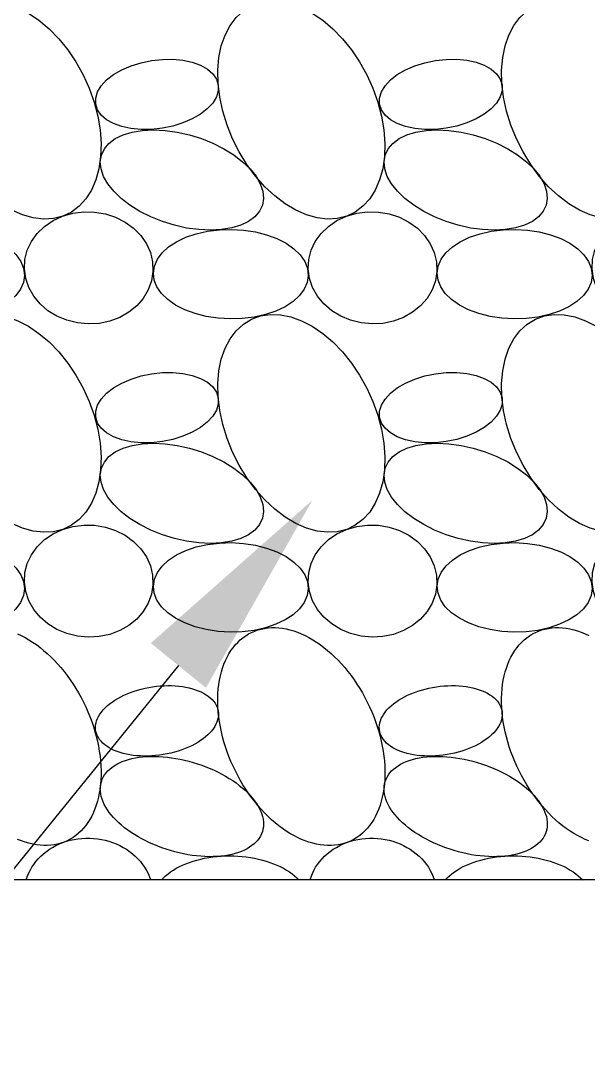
# Model space of a CAD drawing. Extents: x 10 to 698, y 9 to 300.
# Drawn here: x 667.778 to 669.776, y 136.165 to 139.807 of the extents above; entities that cross this region are included whole.
import ezdxf

# ---------------------------------------------------------------- set-up
doc = ezdxf.new("R2010")
doc.units = 0
doc.header["$LTSCALE"] = 0.5
doc.header["$MEASUREMENT"] = 0
doc.layers.get('0').update_dxf_attribs({"linetype": 'CONTINUOUS'})
for name, color, linetype in [('A-ANNO-NOTE', 7, 'CONTINUOUS'), ('A-DETL-MCUT', 2, 'CONTINUOUS'), ('A-DETL-PATT', 8, 'CONTINUOUS')]:
    doc.layers.add(name, color=color, linetype=linetype)

# ---------------------------------------------------------------- blocks, each defined once
blk = doc.blocks.new('BATT-01')
at = {"flags": 128}
for points in [[(-0.06648, 0.06741), (-0.07044, 0.06884), (-0.07469, 0.06949), (-0.07917, 0.06935), (-0.0838, 0.06843), (-0.0885, 0.06674), (-0.09321, 0.0643), (-0.09783, 0.06116), (-0.1023, 0.05738), (-0.10654, 0.053), (-0.11048, 0.04811), (-0.11406, 0.04278), (-0.11721, 0.0371), (-0.1199, 0.03117), (-0.12206, 0.02508), (-0.12368, 0.01893), (-0.12471, 0.01282), (-0.12515, 0.00685), (-0.12498, 0.00113), (-0.12421, -0.00426), (-0.12285, -0.00922), (-0.12093, -0.01368), (-0.11847, -0.01756), (-0.11552, -0.0208), (-0.11213, -0.02335), (-0.10834, -0.02515), (-0.10422, -0.0262), (-0.09985, -0.02645), (-0.09529, -0.02592), (-0.09061, -0.02461), (-0.0859, -0.02254), (-0.08122, -0.01975), (-0.07667, -0.01628), (-0.07231, -0.01219), (-0.06821, -0.00755), (-0.06444, -0.00243), (-0.06107, 0.00309), (-0.05814, 0.0089), (-0.05571, 0.01493), (-0.05382, 0.02106), (-0.05249, 0.0272), (-0.05176, 0.03325), (-0.05162, 0.03911), (-0.05209, 0.04467), (-0.05315, 0.04986), (-0.0548, 0.05458), (-0.05699, 0.05876), (-0.0597, 0.06233), (-0.06288, 0.06523)], [(-0.0518, 0.0327), (-0.0518, 0.03004), (-0.05098, 0.02734), (-0.04936, 0.02466), (-0.047, 0.02211), (-0.04397, 0.01974), (-0.04036, 0.01764), (-0.03627, 0.01587), (-0.03184, 0.01448), (-0.0272, 0.01352), (-0.02248, 0.01301), (-0.01783, 0.01297), (-0.0134, 0.0134), (-0.00932, 0.01429), (-0.00571, 0.0156), (-0.00268, 0.01731), (-0.00032, 0.01936), (0.00129, 0.02168), (0.00211, 0.02421), (0.00211, 0.02687), (0.00129, 0.02958), (-0.00032, 0.03225), (-0.00268, 0.03481), (-0.00571, 0.03717), (-0.00933, 0.03927), (-0.01341, 0.04104), (-0.01785, 0.04243), (-0.02249, 0.04339), (-0.02721, 0.0439), (-0.03185, 0.04395), (-0.03628, 0.04352), (-0.04037, 0.04263), (-0.04398, 0.04131), (-0.04701, 0.0396), (-0.04937, 0.03756), (-0.05098, 0.03523)], [(-0.07123, -0.0203), (-0.06995, -0.02303), (-0.0679, -0.02545), (-0.06514, -0.02751), (-0.06172, -0.02917), (-0.05772, -0.03038), (-0.05324, -0.03112), (-0.04836, -0.03137), (-0.0432, -0.03112), (-0.03788, -0.03039), (-0.03252, -0.02919), (-0.02722, -0.02754), (-0.02212, -0.02548), (-0.01732, -0.02307), (-0.01294, -0.02034), (-0.00907, -0.01737), (-0.00579, -0.01421), (-0.00319, -0.01095), (-0.00131, -0.00765), (-0.00021, -0.00438), (0.0001, -0.00123), (-0.00039, 0.00175), (-0.00167, 0.00448), (-0.00372, 0.0069), (-0.00648, 0.00897), (-0.0099, 0.01062), (-0.0139, 0.01183), (-0.01839, 0.01257), (-0.02326, 0.01282), (-0.02842, 0.01257), (-0.03374, 0.01184), (-0.03911, 0.01064), (-0.0444, 0.00899), (-0.0495, 0.00694), (-0.0543, 0.00452), (-0.05868, 0.00179), (-0.06255, -0.00118), (-0.06583, -0.00433), (-0.06843, -0.0076), (-0.07031, -0.0109), (-0.07141, -0.01417), (-0.07172, -0.01732)], [(-0.14801, -0.04955), (-0.14737, -0.05369), (-0.14593, -0.05767), (-0.14373, -0.06137), (-0.14085, -0.06468), (-0.13736, -0.06751), (-0.13336, -0.06978), (-0.12897, -0.07142), (-0.12431, -0.07238), (-0.11952, -0.07264), (-0.11473, -0.07219), (-0.11009, -0.07104), (-0.10573, -0.06923), (-0.10177, -0.0668), (-0.09833, -0.06383), (-0.0955, -0.06041), (-0.09337, -0.05662), (-0.09199, -0.05259), (-0.09142, -0.04842), (-0.09166, -0.04423), (-0.0927, -0.04016), (-0.09453, -0.03631), (-0.09708, -0.03279), (-0.10028, -0.0297), (-0.10403, -0.02715), (-0.10825, -0.02519), (-0.11279, -0.02388), (-0.11753, -0.02327), (-0.12233, -0.02336), (-0.12706, -0.02417), (-0.13158, -0.02565), (-0.13576, -0.02778), (-0.13947, -0.03049), (-0.14262, -0.0337), (-0.14511, -0.03732), (-0.14687, -0.04124), (-0.14784, -0.04536)], [(-0.09144, -0.05124), (-0.09098, -0.05432), (-0.08968, -0.05731), (-0.0876, -0.06014), (-0.08476, -0.06274), (-0.08125, -0.06504), (-0.07715, -0.06699), (-0.07257, -0.06854), (-0.06761, -0.06965), (-0.06239, -0.0703), (-0.05705, -0.07046), (-0.05172, -0.07014), (-0.04653, -0.06934), (-0.0416, -0.06809), (-0.03707, -0.0664), (-0.03303, -0.06433), (-0.02959, -0.06193), (-0.02683, -0.05925), (-0.02482, -0.05636), (-0.02362, -0.05333), (-0.02324, -0.05024), (-0.02371, -0.04716), (-0.025, -0.04416), (-0.02709, -0.04134), (-0.02993, -0.03874), (-0.03344, -0.03643), (-0.03753, -0.03448), (-0.04212, -0.03293), (-0.04708, -0.03182), (-0.0523, -0.03118), (-0.05763, -0.03101), (-0.06296, -0.03133), (-0.06816, -0.03213), (-0.07308, -0.03339), (-0.07762, -0.03507), (-0.08166, -0.03714), (-0.0851, -0.03955), (-0.08786, -0.04223), (-0.08986, -0.04512), (-0.09107, -0.04815)]]:
    blk.add_lwpolyline(points, close=True, dxfattribs=at)

msp = doc.modelspace()

# ---------------------------------------------------------------- linework, layer by layer
at = {"layer": 'A-ANNO-NOTE', "flags": 128}
msp.add_lwpolyline([(668.33288967, 137.5348336), (665.66220522, 134.23823173), (663.64002905, 134.23823173)], dxfattribs=at)
at = {"layer": 'A-ANNO-NOTE', "linetype": 'Continuous', "extrusion": (0, 0, -1)}
msp.add_solid([(-668.23576298, 137.61351909), (-668.80500261, 138.11759373), (-668.43001636, 137.45614811)], dxfattribs=at)
at = {"layer": 'A-DETL-MCUT'}
msp.add_line((672.13587003, 136.77896613), (665.88587003, 136.77896613), dxfattribs=at)
at = {"layer": 'A-DETL-PATT', "extrusion": (0, 0, -1), "flags": 128}
for points in [[(-667.76633356, 137.64641263), (-667.77972639, 137.64022374), (-667.79309165, 137.63329716), (-667.80640163, 137.62564724), (-667.81962875, 137.61728985), (-667.83274559, 137.6082423), (-667.84572497, 137.59852335), (-667.85853998, 137.58815314), (-667.87116407, 137.57715317), (-667.88357106, 137.56554623), (-667.89573524, 137.55335637), (-667.90763141, 137.54060888), (-667.9192349, 137.52733016), (-667.93052166, 137.51354774), (-667.9414683, 137.49929019), (-667.95205213, 137.48458705), (-667.96225122, 137.46946881), (-667.97204442, 137.45396679), (-667.98141144, 137.43811312), (-667.99033286, 137.42194068), (-667.9987902, 137.40548296), (-668.00676592, 137.3887741), (-668.01424349, 137.37184871), (-668.02120741, 137.35474188), (-668.02764325, 137.33748906), (-668.03353768, 137.32012602), (-668.03887847, 137.30268874), (-668.04365455, 137.28521337), (-668.04785602, 137.26773611), (-668.05147419, 137.25029321), (-668.05450154, 137.23292081), (-668.0569318, 137.21565491), (-668.05875994, 137.19853131), (-668.05998216, 137.18158549), (-668.06059594, 137.16485258), (-668.0606, 137.14836726), (-668.05999433, 137.1321637), (-668.05878019, 137.11627548), (-668.0569601, 137.10073553), (-668.05453782, 137.08557607), (-668.05151838, 137.07082851), (-668.04790803, 137.05652341), (-668.04371426, 137.04269044), (-668.03894577, 137.02935825), (-668.03361243, 137.01655449), (-668.02772529, 137.00430568), (-668.02129657, 136.99263723), (-668.01433958, 136.9815733), (-668.00686875, 136.97113684), (-667.99889956, 136.96134948), (-667.99044852, 136.95223149), (-667.98153315, 136.94380179), (-667.97217194, 136.93607783), (-667.96238428, 136.92907564), (-667.95219046, 136.92280972), (-667.9416116, 136.91729306), (-667.93066964, 136.91253709), (-667.91938726, 136.90855168), (-667.90778783, 136.90534508), (-667.8958954, 136.90292394), (-667.88373462, 136.90129327), (-667.87133069, 136.90045646), (-667.85870933, 136.90041524), (-667.84589668, 136.9011697), (-667.83291932, 136.90271827), (-667.81980413, 136.90505774), (-667.80657829, 136.90818327), (-667.79326923, 136.91208837), (-667.77990453, 136.91676495), (-667.76651189, 136.92220333)], [(-669.7787807, 136.91676495), (-669.76538805, 136.92220333), (-669.75199522, 136.92839222), (-669.73862996, 136.9353188), (-669.72531998, 136.94296871), (-669.71209286, 136.95132611), (-669.69897602, 136.96037365), (-669.68599664, 136.9700926), (-669.67318163, 136.98046281), (-669.66055755, 136.99146279), (-669.64815056, 137.00306973), (-669.63598637, 137.01525958), (-669.62409021, 137.02800708), (-669.61248672, 137.0412858), (-669.60119996, 137.05506822), (-669.59025332, 137.06932577), (-669.57966949, 137.08402891), (-669.5694704, 137.09914715), (-669.5596772, 137.11464917), (-669.55031018, 137.13050283), (-669.54138875, 137.14667528), (-669.53293142, 137.16313299), (-669.5249557, 137.17984186), (-669.51747813, 137.19676725), (-669.51051421, 137.21387408), (-669.50407836, 137.23112689), (-669.49818394, 137.24848993), (-669.49284315, 137.26592721), (-669.48806707, 137.28340259), (-669.48386559, 137.30087984), (-669.48024743, 137.31832275), (-669.47722008, 137.33569515), (-669.47478982, 137.35296105), (-669.47296168, 137.37008465), (-669.47173945, 137.38703047), (-669.47112568, 137.40376338), (-669.47112162, 137.4202487), (-669.47172728, 137.43645226), (-669.47294142, 137.45234048), (-669.47476152, 137.46788043), (-669.4771838, 137.48303989), (-669.48020324, 137.49778745), (-669.48381359, 137.51209255), (-669.48800735, 137.52592552), (-669.49277585, 137.53925771), (-669.49810919, 137.55206147), (-669.50399632, 137.56431027), (-669.51042504, 137.57597873), (-669.51738203, 137.58704265), (-669.52485286, 137.59747911), (-669.53282206, 137.60726648), (-669.5412731, 137.61638446), (-669.55018846, 137.62481417), (-669.55954968, 137.63253812), (-669.56933734, 137.63954032), (-669.57953116, 137.64580624), (-669.59011001, 137.6513229), (-669.60105197, 137.65607886), (-669.61233436, 137.66006428), (-669.62393379, 137.66327088), (-669.63582622, 137.66569202), (-669.647987, 137.66732269), (-669.66039093, 137.6681595), (-669.67301229, 137.66820072), (-669.68582493, 137.66744626), (-669.6988023, 137.66589769), (-669.71191749, 137.66355822), (-669.72514332, 137.66043269), (-669.73845238, 137.65652759), (-669.75181708, 137.651851), (-669.76520973, 137.64641263), (-669.77860256, 137.64022374)], [(-667.79719919, 136.77896613), (-667.80092441, 136.79054088), (-667.80545601, 136.80188457), (-667.81077709, 136.8129549), (-667.81686781, 136.82371058), (-667.82370547, 136.83411153), (-667.83126456, 136.84411895), (-667.8395169, 136.85369552), (-667.84843172, 136.86280555), (-667.85797578, 136.87141506), (-667.86811349, 136.87949194), (-667.87880705, 136.88700609), (-667.89001659, 136.89392947), (-667.9017003, 136.90023629), (-667.91381463, 136.90590302), (-667.92631439, 136.91090852), (-667.93915299, 136.91523415), (-667.95228255, 136.91886376), (-667.96565412, 136.92178382), (-667.97921783, 136.92398345), (-667.9929231, 136.92545444), (-668.00671885, 136.92619131), (-668.02055361, 136.92619131), (-668.03437582, 136.92545444), (-668.04813392, 136.92398345), (-668.06177662, 136.92178382), (-668.07525304, 136.91886376), (-668.08851294, 136.91523415), (-668.10150688, 136.91090852), (-668.1141864, 136.90590302), (-668.12650422, 136.90023629), (-668.13841442, 136.89392947), (-668.14987258, 136.88700609), (-668.16083598, 136.87949194), (-668.17126373, 136.87141506), (-668.18111697, 136.86280555), (-668.19035894, 136.85369552), (-668.19895518, 136.84411895), (-668.20687365, 136.83411153), (-668.21408481, 136.82371058), (-668.22056178, 136.8129549), (-668.22628041, 136.80188457), (-668.23121936, 136.79054088), (-668.23536024, 136.77896613)], [(-668.79663728, 136.77896613), (-668.80036249, 136.79054088), (-668.80489409, 136.80188457), (-668.81021517, 136.8129549), (-668.81630589, 136.82371058), (-668.82314355, 136.83411153), (-668.83070264, 136.84411895), (-668.83895498, 136.85369552), (-668.84786981, 136.86280555), (-668.85741387, 136.87141506), (-668.86755158, 136.87949194), (-668.87824514, 136.88700609), (-668.88945467, 136.89392947), (-668.90113838, 136.90023629), (-668.91325271, 136.90590302), (-668.92575248, 136.91090852), (-668.93859108, 136.91523415), (-668.95172064, 136.91886376), (-668.9650922, 136.92178382), (-668.97865591, 136.92398345), (-668.99236119, 136.92545444), (-669.00615693, 136.92619131), (-669.0199917, 136.92619131), (-669.0338139, 136.92545444), (-669.047572, 136.92398345), (-669.0612147, 136.92178382), (-669.07469113, 136.91886376), (-669.08795103, 136.91523415), (-669.10094496, 136.91090852), (-669.11362448, 136.90590302), (-669.12594231, 136.90023629), (-669.1378525, 136.89392947), (-669.14931066, 136.88700609), (-669.16027406, 136.87949194), (-669.17070182, 136.87141506), (-669.18055505, 136.86280555), (-669.18979702, 136.85369552), (-669.19839327, 136.84411895), (-669.20631173, 136.83411153), (-669.21352289, 136.82371058), (-669.21999986, 136.8129549), (-669.22571849, 136.80188457), (-669.23065745, 136.79054088), (-669.23479832, 136.77896613)], [(-668.27342521, 136.77896613), (-668.28042781, 136.78649714), (-668.28813642, 136.79378896), (-668.2965281, 136.80081988), (-668.30557786, 136.80756896), (-668.31525877, 136.81401613), (-668.32554199, 136.82014218), (-668.33639692, 136.82592888), (-668.34779124, 136.83135899), (-668.35969102, 136.83641635), (-668.37206085, 136.84108591), (-668.38486388, 136.84535377), (-668.39806202, 136.84920721), (-668.41161595, 136.85263476), (-668.42548534, 136.85562623), (-668.43962889, 136.8581727), (-668.4540045, 136.8602666), (-668.46856936, 136.86190168), (-668.48328012, 136.86307309), (-668.49809297, 136.86377733), (-668.51296383, 136.86401232), (-668.52784841, 136.86377733), (-668.54270241, 136.86307309), (-668.5574816, 136.86190168), (-668.57214198, 136.8602666), (-668.5866399, 136.8581727), (-668.60093222, 136.85562623), (-668.61497636, 136.85263476), (-668.62873053, 136.84920721), (-668.64215377, 136.84535377), (-668.65520613, 136.84108591), (-668.66784874, 136.83641635), (-668.68004397, 136.83135899), (-668.6917555, 136.82592888), (-668.70294848, 136.82014218), (-668.71358958, 136.81401613), (-668.72364712, 136.80756896), (-668.73309115, 136.80081988), (-668.74189356, 136.79378896), (-668.75002815, 136.78649714), (-668.7574707, 136.77896613)], [(-669.27286329, 136.77896613), (-669.27986589, 136.78649714), (-669.2875745, 136.79378896), (-669.29596618, 136.80081988), (-669.30501595, 136.80756896), (-669.31469685, 136.81401613), (-669.32498008, 136.82014218), (-669.335835, 136.82592888), (-669.34722932, 136.83135899), (-669.35912911, 136.83641635), (-669.37149893, 136.84108591), (-669.38430197, 136.84535377), (-669.3975001, 136.84920721), (-669.41105404, 136.85263476), (-669.42492343, 136.85562623), (-669.43906698, 136.8581727), (-669.45344258, 136.8602666), (-669.46800744, 136.86190168), (-669.4827182, 136.86307309), (-669.49753106, 136.86377733), (-669.51240191, 136.86401232), (-669.52728649, 136.86377733), (-669.54214049, 136.86307309), (-669.55691968, 136.86190168), (-669.57158006, 136.8602666), (-669.58607799, 136.8581727), (-669.6003703, 136.85562623), (-669.61441444, 136.85263476), (-669.62816861, 136.84920721), (-669.64159186, 136.84535377), (-669.65464421, 136.84108591), (-669.66728683, 136.83641635), (-669.67948205, 136.83135899), (-669.69119359, 136.82592888), (-669.70238657, 136.82014218), (-669.71302766, 136.81401613), (-669.7230852, 136.80756896), (-669.73252923, 136.80081988), (-669.74133165, 136.79378896), (-669.74946624, 136.78649714), (-669.75690878, 136.77896613)]]:
    msp.add_lwpolyline(points, dxfattribs=at)
for points in [[(-668.59067193, 137.6513229), (-668.60161389, 137.65607886), (-668.61289627, 137.66006428), (-668.6244957, 137.66327088), (-668.63638813, 137.66569202), (-668.64854891, 137.66732269), (-668.66095284, 137.6681595), (-668.67357421, 137.66820072), (-668.68638685, 137.66744626), (-668.69936422, 137.66589769), (-668.71247941, 137.66355822), (-668.72570524, 137.66043269), (-668.7390143, 137.65652759), (-668.752379, 137.651851), (-668.76577165, 137.64641263), (-668.77916448, 137.64022374), (-668.79252973, 137.63329716), (-668.80583972, 137.62564724), (-668.81906684, 137.61728985), (-668.83218368, 137.6082423), (-668.84516306, 137.59852335), (-668.85797807, 137.58815314), (-668.87060215, 137.57715317), (-668.88300914, 137.56554623), (-668.89517333, 137.55335637), (-668.90706949, 137.54060888), (-668.91867298, 137.52733016), (-668.92995974, 137.51354774), (-668.94090638, 137.49929019), (-668.95149021, 137.48458705), (-668.9616893, 137.46946881), (-668.9714825, 137.45396679), (-668.98084952, 137.43811312), (-668.98977095, 137.42194068), (-668.99822828, 137.40548296), (-669.006204, 137.3887741), (-669.01368157, 137.37184871), (-669.02064549, 137.35474188), (-669.02708134, 137.33748906), (-669.03297576, 137.32012602), (-669.03831655, 137.30268874), (-669.04309263, 137.28521337), (-669.04729411, 137.26773611), (-669.05091227, 137.25029321), (-669.05393962, 137.23292081), (-669.05636988, 137.21565491), (-669.05819802, 137.19853131), (-669.05942025, 137.18158549), (-669.06003402, 137.16485258), (-669.06003808, 137.14836726), (-669.05943242, 137.1321637), (-669.05821827, 137.11627548), (-669.05639818, 137.10073553), (-669.0539759, 137.08557607), (-669.05095646, 137.07082851), (-669.04734611, 137.05652341), (-669.04315235, 137.04269044), (-669.03838385, 137.02935825), (-669.03305051, 137.01655449), (-669.02716338, 137.00430568), (-669.02073465, 136.99263723), (-669.01377767, 136.9815733), (-669.00630683, 136.97113684), (-668.99833764, 136.96134948), (-668.9898866, 136.95223149), (-668.98097124, 136.94380179), (-668.97161002, 136.93607783), (-668.96182236, 136.92907564), (-668.95162854, 136.92280972), (-668.94104969, 136.91729306), (-668.93010773, 136.91253709), (-668.91882534, 136.90855168), (-668.90722591, 136.90534508), (-668.89533348, 136.90292394), (-668.8831727, 136.90129327), (-668.87076877, 136.90045646), (-668.85814741, 136.90041524), (-668.84533476, 136.9011697), (-668.8323574, 136.90271827), (-668.81924221, 136.90505774), (-668.80601638, 136.90818327), (-668.79270732, 136.91208837), (-668.77934262, 136.91676495), (-668.76594997, 136.92220333), (-668.75255714, 136.92839222), (-668.73919188, 136.9353188), (-668.7258819, 136.94296871), (-668.71265478, 136.95132611), (-668.69953794, 136.96037365), (-668.68655856, 136.9700926), (-668.67374355, 136.98046281), (-668.66111946, 136.99146279), (-668.64871247, 137.00306973), (-668.63654829, 137.01525958), (-668.62465212, 137.02800708), (-668.61304864, 137.0412858), (-668.60176188, 137.05506822), (-668.59081524, 137.06932577), (-668.5802314, 137.08402891), (-668.57003232, 137.09914715), (-668.56023911, 137.11464917), (-668.55087209, 137.13050283), (-668.54195067, 137.14667528), (-668.53349333, 137.16313299), (-668.52551762, 137.17984186), (-668.51804005, 137.19676725), (-668.51107612, 137.21387408), (-668.50464028, 137.23112689), (-668.49874585, 137.24848993), (-668.49340507, 137.26592721), (-668.48862899, 137.28340259), (-668.48442751, 137.30087984), (-668.48080935, 137.31832275), (-668.477782, 137.33569515), (-668.47535173, 137.35296105), (-668.47352359, 137.37008465), (-668.47230137, 137.38703047), (-668.47168759, 137.40376338), (-668.47168353, 137.4202487), (-668.4722892, 137.43645226), (-668.47350334, 137.45234048), (-668.47532344, 137.46788043), (-668.47774572, 137.48303989), (-668.48076516, 137.49778745), (-668.4843755, 137.51209255), (-668.48856927, 137.52592552), (-668.49333776, 137.53925771), (-668.49867111, 137.55206147), (-668.50455824, 137.56431027), (-668.51098696, 137.57597873), (-668.51794395, 137.58704265), (-668.52541478, 137.59747911), (-668.53338398, 137.60726648), (-668.54183501, 137.61638446), (-668.55075038, 137.62481417), (-668.56011159, 137.63253812), (-668.56989925, 137.63954032), (-668.58009308, 137.64580624)], [(-668.47321573, 137.3736693), (-668.47396865, 137.3661744), (-668.47388438, 137.3585771), (-668.47296323, 137.35090679), (-668.47120879, 137.34319316), (-668.46862783, 137.33546604), (-668.46523034, 137.32775532), (-668.46102947, 137.32009085), (-668.45604146, 137.31250226), (-668.45028562, 137.30501892), (-668.4437842, 137.29766978), (-668.43656238, 137.29048328), (-668.42864808, 137.28348721), (-668.42007192, 137.27670865), (-668.41086709, 137.27017381), (-668.40106919, 137.26390798), (-668.39071614, 137.25793541), (-668.37984798, 137.25227919), (-668.36850676, 137.24696121), (-668.35673636, 137.24200204), (-668.34458232, 137.23742088), (-668.33209165, 137.23323544), (-668.31931269, 137.22946192), (-668.30629487, 137.22611492), (-668.29308855, 137.22320738), (-668.27974484, 137.22075055), (-668.26631534, 137.21875394), (-668.25285202, 137.21722528), (-668.23940697, 137.21617047), (-668.2260322, 137.2155936), (-668.21277945, 137.2154969), (-668.1997, 137.21588074), (-668.18684445, 137.21674365), (-668.17426254, 137.21808227), (-668.16200293, 137.21989144), (-668.15011308, 137.22216414), (-668.13863896, 137.2248916), (-668.12762497, 137.22806326), (-668.11711373, 137.23166684), (-668.1071459, 137.23568841), (-668.09776005, 137.24011241), (-668.08899248, 137.24492171), (-668.08087711, 137.25009773), (-668.07344535, 137.25562042), (-668.06672594, 137.26146842), (-668.06074488, 137.26761912), (-668.05552531, 137.27404871), (-668.05108743, 137.28073232), (-668.0474484, 137.28764408), (-668.0446223, 137.29475727), (-668.04262006, 137.30204436), (-668.04144944, 137.30947716), (-668.04111496, 137.31702691), (-668.04161791, 137.32466441), (-668.04295635, 137.3323601), (-668.0451251, 137.34008421), (-668.04811577, 137.34780687), (-668.05191679, 137.35549818), (-668.05651345, 137.36312841), (-668.06188798, 137.37066802), (-668.06801957, 137.37808784), (-668.07488451, 137.38535918), (-668.08245624, 137.3924539), (-668.09070546, 137.39934455), (-668.09960025, 137.40600447), (-668.10910622, 137.4124079), (-668.11918657, 137.41853006), (-668.12980231, 137.42434728), (-668.14091237, 137.42983703), (-668.15247378, 137.43497809), (-668.16444179, 137.43975056), (-668.1767701, 137.44413598), (-668.18941103, 137.44811739), (-668.20231566, 137.45167937), (-668.21543408, 137.45480816), (-668.22871552, 137.45749164), (-668.2421086, 137.45971944), (-668.25556152, 137.46148293), (-668.26902222, 137.46277529), (-668.28243862, 137.46359152), (-668.29575882, 137.46392847), (-668.30893129, 137.46378483), (-668.32190507, 137.46316115), (-668.33462995, 137.46205985), (-668.34705672, 137.4604852), (-668.3591373, 137.45844327), (-668.37082494, 137.45594198), (-668.38207443, 137.452991), (-668.39284225, 137.44960174), (-668.40308674, 137.44578732), (-668.41276827, 137.44156249), (-668.42184938, 137.4369436), (-668.43029493, 137.43194853), (-668.43807226, 137.42659659), (-668.44515127, 137.42090849), (-668.45150457, 137.41490623), (-668.4571076, 137.40861305), (-668.46193866, 137.40205328), (-668.46597907, 137.3952523), (-668.4692132, 137.38823643), (-668.47162854, 137.3810328)], [(-669.47265382, 137.3736693), (-669.47340673, 137.3661744), (-669.47332246, 137.3585771), (-669.47240132, 137.35090679), (-669.47064687, 137.34319316), (-669.46806591, 137.33546604), (-669.46466842, 137.32775532), (-669.46046755, 137.32009085), (-669.45547954, 137.31250226), (-669.4497237, 137.30501892), (-669.44322229, 137.29766978), (-669.43600046, 137.29048328), (-669.42808616, 137.28348721), (-669.41951001, 137.27670865), (-669.41030517, 137.27017381), (-669.40050728, 137.26390798), (-669.39015422, 137.25793541), (-669.37928606, 137.25227919), (-669.36794484, 137.24696121), (-669.35617444, 137.24200204), (-669.3440204, 137.23742088), (-669.33152974, 137.23323544), (-669.31875077, 137.22946192), (-669.30573295, 137.22611492), (-669.29252664, 137.22320738), (-669.27918292, 137.22075055), (-669.26575342, 137.21875394), (-669.2522901, 137.21722528), (-669.23884505, 137.21617047), (-669.22547028, 137.2155936), (-669.21221753, 137.2154969), (-669.19913808, 137.21588074), (-669.18628253, 137.21674365), (-669.17370062, 137.21808227), (-669.16144102, 137.21989144), (-669.14955116, 137.22216414), (-669.13807704, 137.2248916), (-669.12706306, 137.22806326), (-669.11655182, 137.23166684), (-669.10658399, 137.23568841), (-669.09719813, 137.24011241), (-669.08843056, 137.24492171), (-669.08031519, 137.25009773), (-669.07288343, 137.25562042), (-669.06616402, 137.26146842), (-669.06018296, 137.26761912), (-669.0549634, 137.27404871), (-669.05052551, 137.28073232), (-669.04688648, 137.28764408), (-669.04406038, 137.29475727), (-669.04205815, 137.30204436), (-669.04088752, 137.30947716), (-669.04055304, 137.31702691), (-669.04105599, 137.32466441), (-669.04239443, 137.3323601), (-669.04456318, 137.34008421), (-669.04755385, 137.34780687), (-669.05135487, 137.35549818), (-669.05595154, 137.36312841), (-669.06132606, 137.37066802), (-669.06745766, 137.37808784), (-669.0743226, 137.38535918), (-669.08189432, 137.3924539), (-669.09014354, 137.39934455), (-669.09903834, 137.40600447), (-669.1085443, 137.4124079), (-669.11862465, 137.41853006), (-669.12924039, 137.42434728), (-669.14035046, 137.42983703), (-669.15191186, 137.43497809), (-669.16387987, 137.43975056), (-669.17620819, 137.44413598), (-669.18884911, 137.44811739), (-669.20175375, 137.45167937), (-669.21487216, 137.45480816), (-669.2281536, 137.45749164), (-669.24154669, 137.45971944), (-669.2549996, 137.46148293), (-669.2684603, 137.46277529), (-669.2818767, 137.46359152), (-669.29519691, 137.46392847), (-669.30836938, 137.46378483), (-669.32134315, 137.46316115), (-669.33406804, 137.46205985), (-669.34649481, 137.4604852), (-669.35857538, 137.45844327), (-669.37026302, 137.45594198), (-669.38151251, 137.452991), (-669.39228033, 137.44960174), (-669.40252483, 137.44578732), (-669.41220635, 137.44156249), (-669.42128746, 137.4369436), (-669.42973301, 137.43194853), (-669.43751034, 137.42659659), (-669.44458935, 137.42090849), (-669.45094266, 137.41490623), (-669.45654568, 137.40861305), (-669.46137674, 137.40205328), (-669.46541715, 137.3952523), (-669.46865128, 137.38823643), (-669.47106662, 137.3810328)], [(-668.62868113, 136.94965803), (-668.62574239, 136.94163196), (-668.62200874, 136.93387867), (-668.61749078, 136.92642012), (-668.61220131, 136.91927745), (-668.60615533, 136.91247092), (-668.59936996, 136.90601982), (-668.59186445, 136.89994243), (-668.58366007, 136.89425598), (-668.57478008, 136.88897659), (-668.56524965, 136.88411922), (-668.55509579, 136.87969765), (-668.54434728, 136.8757244), (-668.5330346, 136.87221074), (-668.52118981, 136.86916663), (-668.50884649, 136.8666007), (-668.49603962, 136.86452022), (-668.4828055, 136.86293109), (-668.46918166, 136.86183781), (-668.4552067, 136.86124348), (-668.44092025, 136.86114979), (-668.42636279, 136.861557), (-668.4115756, 136.86246396), (-668.39660059, 136.8638681), (-668.38148021, 136.86576543), (-668.36625731, 136.86815058), (-668.35097505, 136.87101679), (-668.33567675, 136.87435594), (-668.32040577, 136.87815855), (-668.3052054, 136.88241385), (-668.29011873, 136.88710978), (-668.27518852, 136.89223302), (-668.2604571, 136.89776906), (-668.24596621, 136.9037022), (-668.23175695, 136.91001562), (-668.21786957, 136.91669143), (-668.20434346, 136.9237107), (-668.19121695, 136.93105353), (-668.17852724, 136.93869913), (-668.16631032, 136.9466258), (-668.15460081, 136.95481108), (-668.1434319, 136.96323177), (-668.13283525, 136.971864), (-668.1228409, 136.9806833), (-668.11347718, 136.98966468), (-668.10477063, 136.99878266), (-668.09674593, 137.00801142), (-668.08942583, 137.01732478), (-668.08283108, 137.02669634), (-668.07698037, 137.03609955), (-668.07189028, 137.04550775), (-668.06757525, 137.05489427), (-668.0640475, 137.0642325), (-668.06131704, 137.07349597), (-668.05939161, 137.08265843), (-668.05827665, 137.0916939), (-668.05797534, 137.10057677), (-668.05848853, 137.10928186), (-668.05981476, 137.11778449), (-668.06195028, 137.12606057), (-668.06488902, 137.13408663), (-668.06862267, 137.14183993), (-668.07314063, 137.14929848), (-668.0784301, 137.15644114), (-668.08447608, 137.16324767), (-668.09126145, 137.16969878), (-668.09876696, 137.17577617), (-668.10697134, 137.18146262), (-668.11585133, 137.18674201), (-668.12538176, 137.19159937), (-668.13553562, 137.19602095), (-668.14628413, 137.1999942), (-668.15759681, 137.20350785), (-668.1694416, 137.20655196), (-668.18178492, 137.2091179), (-668.19459179, 137.21119838), (-668.20782591, 137.21278751), (-668.22144975, 137.21388079), (-668.23542471, 137.21447512), (-668.24971116, 137.21456881), (-668.26426861, 137.21416159), (-668.27905581, 137.21325463), (-668.29403082, 137.2118505), (-668.3091512, 137.20995316), (-668.3243741, 137.20756801), (-668.33965636, 137.2047018), (-668.35495466, 137.20136266), (-668.37022564, 137.19756005), (-668.38542601, 137.19330475), (-668.40051268, 137.18860882), (-668.41544288, 137.18348557), (-668.43017431, 137.17794954), (-668.4446652, 137.1720164), (-668.45887446, 137.16570298), (-668.47276184, 137.15902717), (-668.48628795, 137.1520079), (-668.49941446, 137.14466506), (-668.51210417, 137.13701947), (-668.52432109, 137.1290928), (-668.5360306, 137.12090752), (-668.54719951, 137.11248683), (-668.55779616, 137.1038546), (-668.56779051, 137.09503529), (-668.57715423, 137.08605392), (-668.58586078, 137.07693593), (-668.59388548, 137.06770718), (-668.60120558, 137.05839382), (-668.60780033, 137.04902225), (-668.61365104, 137.03961904), (-668.61874113, 137.03021084), (-668.62305616, 137.02082433), (-668.62658391, 137.01148609), (-668.62931437, 137.00222262), (-668.6312398, 136.99306016), (-668.63235476, 136.9840247), (-668.63265606, 136.97514183), (-668.63214288, 136.96643674), (-668.63081665, 136.9579341)], [(-669.62811922, 136.94965803), (-669.62518047, 136.94163196), (-669.62144683, 136.93387867), (-669.61692887, 136.92642012), (-669.6116394, 136.91927745), (-669.60559341, 136.91247092), (-669.59880804, 136.90601982), (-669.59130253, 136.89994243), (-669.58309816, 136.89425598), (-669.57421816, 136.88897659), (-669.56468773, 136.88411922), (-669.55453387, 136.87969765), (-669.54378537, 136.8757244), (-669.53247269, 136.87221074), (-669.52062789, 136.86916663), (-669.50828457, 136.8666007), (-669.4954777, 136.86452022), (-669.48224359, 136.86293109), (-669.46861974, 136.86183781), (-669.45464479, 136.86124348), (-669.44035833, 136.86114979), (-669.42580088, 136.861557), (-669.41101369, 136.86246396), (-669.39603867, 136.8638681), (-669.38091829, 136.86576543), (-669.36569539, 136.86815058), (-669.35041313, 136.87101679), (-669.33511483, 136.87435594), (-669.31984386, 136.87815855), (-669.30464349, 136.88241385), (-669.28955682, 136.88710978), (-669.27462661, 136.89223302), (-669.25989518, 136.89776906), (-669.2454043, 136.9037022), (-669.23119503, 136.91001562), (-669.21730766, 136.91669143), (-669.20378154, 136.9237107), (-669.19065503, 136.93105353), (-669.17796533, 136.93869913), (-669.1657484, 136.9466258), (-669.15403889, 136.95481108), (-669.14286998, 136.96323177), (-669.13227333, 136.971864), (-669.12227898, 136.9806833), (-669.11291526, 136.98966468), (-669.10420871, 136.99878266), (-669.09618401, 137.00801142), (-669.08886391, 137.01732478), (-669.08226916, 137.02669634), (-669.07641845, 137.03609955), (-669.07132836, 137.04550775), (-669.06701333, 137.05489427), (-669.06348559, 137.0642325), (-669.06075513, 137.07349597), (-669.05882969, 137.08265843), (-669.05771474, 137.0916939), (-669.05741343, 137.10057677), (-669.05792662, 137.10928186), (-669.05925285, 137.11778449), (-669.06138836, 137.12606057), (-669.06432711, 137.13408663), (-669.06806075, 137.14183993), (-669.07257871, 137.14929848), (-669.07786818, 137.15644114), (-669.08391417, 137.16324767), (-669.09069953, 137.16969878), (-669.09820504, 137.17577617), (-669.10640942, 137.18146262), (-669.11528941, 137.18674201), (-669.12481985, 137.19159937), (-669.13497371, 137.19602095), (-669.14572221, 137.1999942), (-669.15703489, 137.20350785), (-669.16887968, 137.20655196), (-669.18122301, 137.2091179), (-669.19402988, 137.21119838), (-669.20726399, 137.21278751), (-669.22088784, 137.21388079), (-669.23486279, 137.21447512), (-669.24914924, 137.21456881), (-669.2637067, 137.21416159), (-669.27849389, 137.21325463), (-669.2934689, 137.2118505), (-669.30858929, 137.20995316), (-669.32381218, 137.20756801), (-669.33909444, 137.2047018), (-669.35439274, 137.20136266), (-669.36966372, 137.19756005), (-669.38486409, 137.19330475), (-669.39995076, 137.18860882), (-669.41488097, 137.18348557), (-669.42961239, 137.17794954), (-669.44410328, 137.1720164), (-669.45831255, 137.16570298), (-669.47219992, 137.15902717), (-669.48572603, 137.1520079), (-669.49885255, 137.14466506), (-669.51154225, 137.13701947), (-669.52375917, 137.1290928), (-669.53546868, 137.12090752), (-669.54663759, 137.11248683), (-669.55723424, 137.1038546), (-669.56722859, 137.09503529), (-669.57659231, 137.08605392), (-669.58529886, 137.07693593), (-669.59332356, 137.06770718), (-669.60064366, 137.05839382), (-669.60723841, 137.04902225), (-669.61308913, 137.03961904), (-669.61817921, 137.03021084), (-669.62249424, 137.02082433), (-669.62602199, 137.01148609), (-669.62875245, 137.00222262), (-669.63067789, 136.99306016), (-669.63179284, 136.9840247), (-669.63209415, 136.97514183), (-669.63158096, 136.96643674), (-669.63025473, 136.9579341)]]:
    msp.add_lwpolyline(points, close=True, dxfattribs=at)

# ---------------------------------------------------------------- block references
at = {"layer": 'A-DETL-PATT', "xscale": -8, "yscale": 8, "zscale": 8}
for p in [(667.05938999, 139.31948842), (668.05882808, 139.31948842), (669.05826616, 139.31948842), (667.05938999, 138.21576972), (668.05882808, 138.21576972), (669.05826616, 138.21576972)]:
    msp.add_blockref('BATT-01', p, dxfattribs=at)

doc.saveas('drawing.dxf')
